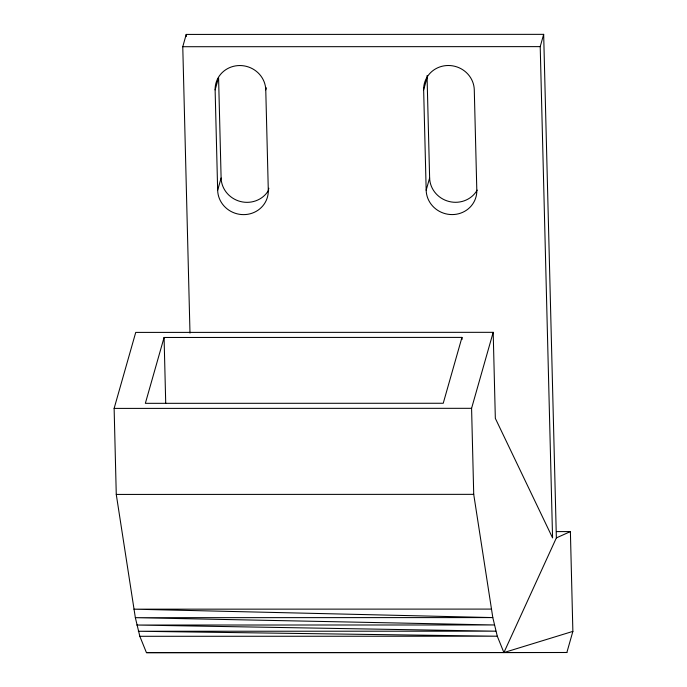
<?xml version="1.0" encoding="UTF-8"?>
<svg xmlns="http://www.w3.org/2000/svg" width="687" height="687" viewBox="0 0 687 687"><rect width="100%" height="100%" fill="white"/><g stroke="black" fill="none" stroke-linecap="round" stroke-linejoin="round"><path stroke-width="1.03" d="M189.99 333.109L182.768 46.716L186.22 34.427L543.666 34.35L556.367 537.895L503.897 652.573L146.443 652.65L139.83 636.299L135.348 617.673L116.266 494.434L114.128 408.404L135.734 332.405L493.189 332.328L495.336 418.357L552.571 537.904L540.214 46.63L543.666 34.35M217.659 190.29L215.125 89.894L218.578 77.605L221.111 178.002L217.659 190.29A25.41 24.26 15.7 0 0 243.593 214.627A25.41 24.26 15.7 0 0 268.299 190.273L268.875 188.229M268.299 190.273L265.766 89.885L266.341 87.833M423.647 89.851A25.41 24.26 15.7 0 1 448.345 65.497A25.41 24.26 15.7 0 1 474.279 89.834L476.812 190.23A25.41 24.26 15.7 0 1 452.106 214.584A25.41 24.26 15.7 0 1 426.172 190.239L423.647 89.851L427.091 77.562A25.41 24.26 15.7 0 1 427.134 75.45M426.172 190.239L429.624 177.959L427.091 77.562M164.081 337.472L145.352 403.329L443.235 403.26L461.965 337.403L164.081 337.472L165.722 403.312M556.436 531.601L570.39 531.592L572.872 631.387L566.869 652.495L503.897 652.573L497.294 636.214L492.811 617.587L473.721 494.348L471.583 408.318L493.189 332.328M556.367 537.895L570.39 531.592M503.897 652.573L572.872 631.387M146.443 652.65L566.869 652.495M182.768 46.716L540.214 46.63M114.128 408.404L471.583 408.318M116.266 494.434L473.721 494.348M491.394 609.094L133.939 609.18L492.811 617.587L135.348 617.673L494.262 624.964L136.807 625.041L495.765 631.181L138.31 631.259L497.294 636.214L139.83 636.299M186.22 34.427L186.271 36.574M461.965 337.403L462.016 339.524M215.125 89.894A25.41 24.26 15.7 0 1 239.832 65.54A25.41 24.26 15.7 0 1 265.766 89.885M477.182 190.119A25.41 24.26 15.7 0 1 448.98 201.471A25.41 24.26 15.7 0 1 429.624 177.959M268.66 190.17A25.41 24.26 15.7 0 1 240.467 201.514A25.41 24.26 15.7 0 1 221.111 178.002"/></g></svg>
